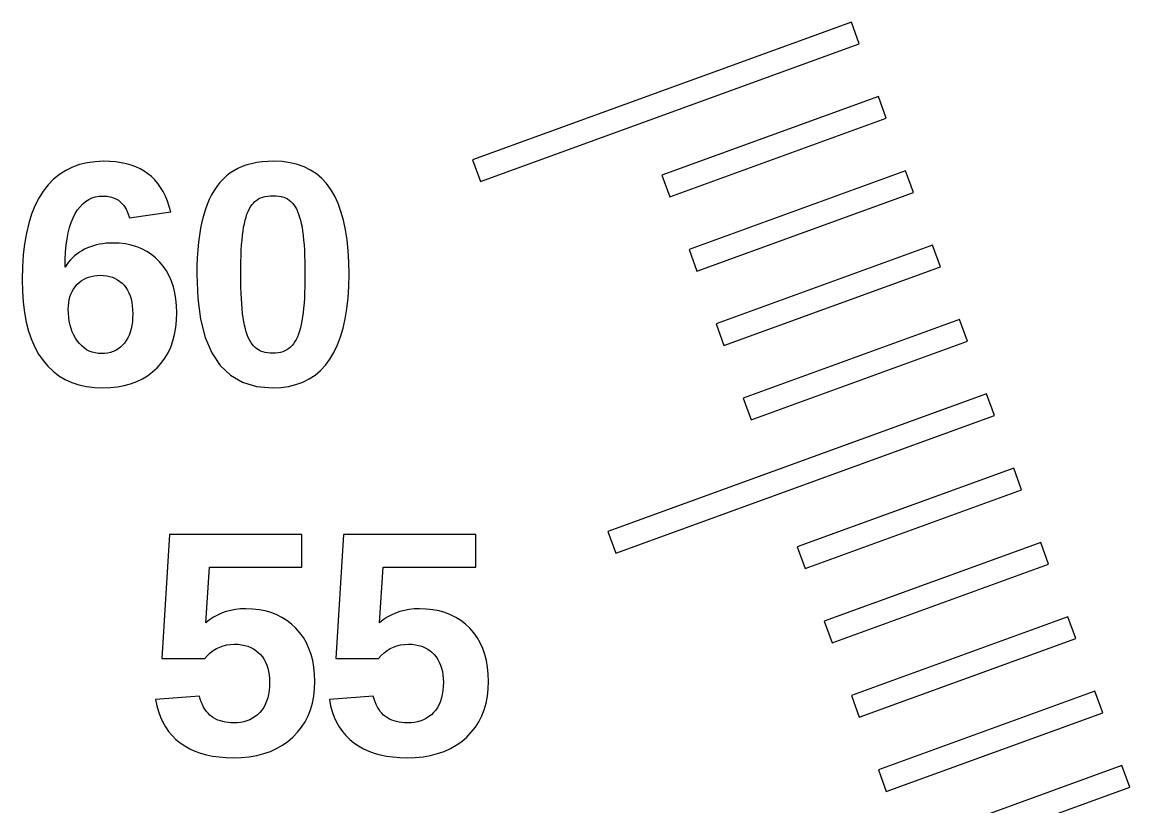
# Model space of a CAD drawing. Header units: metres. Extents: x 13 to 117, y 10 to 117.
# Drawn here: x 21.78 to 41.01, y 103.81 to 117.44 of the extents above; entities that cross this region are included whole.
import ezdxf

# ---------------------------------------------------------------- set-up
doc = ezdxf.new("R2010")
doc.units = ezdxf.units.M

msp = doc.modelspace()

# ---------------------------------------------------------------- linework, layer by layer
for p, q in [((36.177, 117.436), (29.5992, 115.042)), ((36.3138, 117.06), (36.177, 117.436)), ((29.736, 114.666), (36.3138, 117.06)), ((36.6468, 116.145), (32.8881, 114.777)), ((36.7836, 115.769), (36.6468, 116.145)), ((33.0249, 114.401), (36.7836, 115.769)), ((23.198, 115.019), (23.05, 115.012)), ((23.3034, 115.016), (23.198, 115.019)), ((23.4037, 115.008), (23.3034, 115.016)), ((26.0449, 115.016), (25.9468, 115.008)), ((26.1475, 115.019), (26.0449, 115.016)), ((26.2937, 115.013), (26.1475, 115.019)), ((26.4309, 114.994), (26.2937, 115.013)), ((29.5992, 115.042), (29.736, 114.666)), ((22.536, 114.859), (22.427, 114.789)), ((22.6528, 114.917), (22.536, 114.859)), ((22.7774, 114.961), (22.6528, 114.917)), ((22.9098, 114.993), (22.7774, 114.961)), ((23.05, 115.012), (22.9098, 114.993)), ((23.4989, 114.995), (23.4037, 115.008)), ((23.5891, 114.976), (23.4989, 114.995)), ((23.6743, 114.952), (23.5891, 114.976)), ((23.7543, 114.923), (23.6743, 114.952)), ((23.8294, 114.889), (23.7543, 114.923)), ((23.8994, 114.849), (23.8294, 114.889)), ((23.9643, 114.804), (23.8994, 114.849)), ((25.4541, 114.856), (25.388, 114.812)), ((25.5249, 114.894), (25.4541, 114.856)), ((25.6001, 114.927), (25.5249, 114.894)), ((25.68, 114.955), (25.6001, 114.927)), ((25.7644, 114.978), (25.68, 114.955)), ((25.8533, 114.996), (25.7644, 114.978)), ((25.9468, 115.008), (25.8533, 114.996)), ((26.5592, 114.964), (26.4309, 114.994)), ((26.6785, 114.922), (26.5592, 114.964)), ((26.7888, 114.867), (26.6785, 114.922)), ((26.8901, 114.8), (26.7888, 114.867)), ((37.1167, 114.854), (33.3579, 113.486)), ((37.2535, 114.479), (37.1167, 114.854)), ((22.3259, 114.706), (22.2325, 114.61)), ((22.427, 114.789), (22.3259, 114.706)), ((24.0246, 114.754), (23.9643, 114.804)), ((24.0809, 114.697), (24.0246, 114.754)), ((24.1332, 114.635), (24.0809, 114.697)), ((24.1814, 114.567), (24.1332, 114.635)), ((25.2123, 114.65), (25.1608, 114.584)), ((25.2673, 114.71), (25.2123, 114.65)), ((25.3259, 114.764), (25.2673, 114.71)), ((25.388, 114.812), (25.3259, 114.764)), ((26.9825, 114.722), (26.8901, 114.8)), ((27.0658, 114.631), (26.9825, 114.722)), ((27.1402, 114.528), (27.0658, 114.631)), ((32.8881, 114.777), (33.0249, 114.401)), ((22.1469, 114.502), (22.0697, 114.381)), ((22.2325, 114.61), (22.1469, 114.502)), ((24.2256, 114.493), (24.1814, 114.567)), ((24.2657, 114.414), (24.2256, 114.493)), ((25.0685, 114.436), (25.0277, 114.354)), ((25.1129, 114.513), (25.0685, 114.436)), ((25.1608, 114.584), (25.1129, 114.513)), ((27.2063, 114.412), (27.1402, 114.528)), ((33.4947, 113.111), (37.2535, 114.479)), ((22.0017, 114.247), (21.9427, 114.101)), ((22.0697, 114.381), (22.0017, 114.247)), ((22.7845, 114.231), (22.8315, 114.28)), ((22.8315, 114.28), (22.8817, 114.322)), ((22.8817, 114.322), (22.9352, 114.356)), ((22.9352, 114.356), (22.992, 114.382)), ((22.992, 114.382), (23.052, 114.401)), ((23.052, 114.401), (23.1152, 114.413)), ((23.1152, 114.413), (23.1817, 114.416)), ((23.1817, 114.416), (23.2581, 114.412)), ((23.2581, 114.412), (23.3283, 114.398)), ((23.3283, 114.398), (23.3921, 114.375)), ((23.3921, 114.375), (23.4496, 114.342)), ((23.4496, 114.342), (23.5009, 114.3)), ((23.5009, 114.3), (23.5458, 114.249)), ((23.5458, 114.249), (23.5844, 114.188)), ((24.3017, 114.328), (24.2657, 114.414)), ((24.3337, 114.237), (24.3017, 114.328)), ((24.9904, 114.266), (24.9567, 114.172)), ((25.0277, 114.354), (24.9904, 114.266)), ((25.7444, 114.228), (25.7681, 114.262)), ((25.7681, 114.262), (25.7935, 114.293)), ((25.7935, 114.293), (25.8211, 114.32)), ((25.8211, 114.32), (25.8515, 114.344)), ((25.8515, 114.344), (25.8847, 114.365)), ((25.8847, 114.365), (25.9206, 114.382)), ((25.9206, 114.382), (25.9594, 114.396)), ((25.9594, 114.396), (26.0009, 114.408)), ((26.0009, 114.408), (26.0451, 114.415)), ((26.0451, 114.415), (26.0922, 114.42)), ((26.0922, 114.42), (26.142, 114.422)), ((26.142, 114.422), (26.189, 114.42)), ((26.189, 114.42), (26.2334, 114.416)), ((26.2334, 114.416), (26.2753, 114.408)), ((26.2753, 114.408), (26.3146, 114.397)), ((26.3146, 114.397), (26.3514, 114.383)), ((26.3514, 114.383), (26.3856, 114.365)), ((26.3856, 114.365), (26.4173, 114.345)), ((26.4173, 114.345), (26.4464, 114.321)), ((26.4464, 114.321), (26.473, 114.294)), ((26.473, 114.294), (26.4975, 114.264)), ((26.4975, 114.264), (26.5205, 114.23)), ((27.2646, 114.285), (27.2063, 114.412)), ((27.3151, 114.146), (27.2646, 114.285)), ((21.9427, 114.101), (21.8928, 113.943)), ((22.6635, 114.038), (22.7003, 114.11)), ((22.7003, 114.11), (22.7407, 114.174)), ((22.7407, 114.174), (22.7845, 114.231)), ((23.5844, 114.188), (23.6168, 114.119)), ((23.6168, 114.119), (23.6428, 114.039)), ((23.6428, 114.039), (24.3616, 114.14)), ((24.3616, 114.14), (24.3337, 114.237)), ((24.9265, 114.073), (24.8999, 113.967)), ((24.9567, 114.172), (24.9265, 114.073)), ((25.6663, 114.049), (25.6833, 114.1)), ((25.6833, 114.1), (25.702, 114.146)), ((25.702, 114.146), (25.7224, 114.189)), ((25.7224, 114.189), (25.7444, 114.228)), ((26.5205, 114.23), (26.542, 114.191)), ((26.542, 114.191), (26.5619, 114.148)), ((26.5619, 114.148), (26.5803, 114.102)), ((26.5803, 114.102), (26.5971, 114.051)), ((27.3578, 113.994), (27.3151, 114.146)), ((21.8928, 113.943), (21.852, 113.772)), ((22.5793, 113.775), (22.603, 113.87)), ((22.603, 113.87), (22.6311, 113.958)), ((22.6311, 113.958), (22.6635, 114.038)), ((24.8999, 113.967), (24.8768, 113.855)), ((25.6148, 113.805), (25.6253, 113.873)), ((25.6253, 113.873), (25.6373, 113.935)), ((25.6373, 113.935), (25.651, 113.994)), ((25.651, 113.994), (25.6663, 114.049)), ((26.5971, 114.051), (26.6124, 113.996)), ((26.6124, 113.996), (26.6262, 113.937)), ((26.6262, 113.937), (26.6384, 113.874)), ((26.6384, 113.874), (26.6492, 113.806)), ((27.3927, 113.83), (27.3578, 113.994)), ((21.852, 113.772), (21.8202, 113.588)), ((22.5447, 113.56), (22.5598, 113.671)), ((22.5598, 113.671), (22.5793, 113.775)), ((24.8573, 113.737), (24.8413, 113.612)), ((24.8768, 113.855), (24.8573, 113.737)), ((25.5974, 113.652), (25.6055, 113.731)), ((25.6055, 113.731), (25.6148, 113.805)), ((26.6492, 113.806), (26.6588, 113.732)), ((26.6588, 113.732), (26.6671, 113.652)), ((27.4199, 113.654), (27.3927, 113.83)), ((21.8202, 113.588), (21.7975, 113.392)), ((22.5339, 113.441), (22.5447, 113.56)), ((22.8644, 113.491), (22.8173, 113.466)), ((22.9133, 113.514), (22.8644, 113.491)), ((22.9636, 113.534), (22.9133, 113.514)), ((23.0154, 113.552), (22.9636, 113.534)), ((23.0685, 113.566), (23.0154, 113.552)), ((23.123, 113.579), (23.0685, 113.566)), ((23.179, 113.588), (23.123, 113.579)), ((23.2364, 113.595), (23.179, 113.588)), ((23.2951, 113.599), (23.2364, 113.595)), ((23.3553, 113.6), (23.2951, 113.599)), ((23.4666, 113.596), (23.3553, 113.6)), ((23.5726, 113.584), (23.4666, 113.596)), ((23.6733, 113.564), (23.5726, 113.584)), ((23.7687, 113.536), (23.6733, 113.564)), ((23.8588, 113.5), (23.7687, 113.536)), ((23.9436, 113.455), (23.8588, 113.5)), ((24.8289, 113.482), (24.82, 113.345)), ((24.8413, 113.612), (24.8289, 113.482)), ((25.5807, 113.378), (25.585, 113.475)), ((25.585, 113.475), (25.5906, 113.566)), ((25.5906, 113.566), (25.5974, 113.652)), ((26.6671, 113.652), (26.6741, 113.567)), ((26.6741, 113.567), (26.6798, 113.476)), ((26.6798, 113.476), (26.6842, 113.378)), ((27.4393, 113.465), (27.4199, 113.654)), ((33.3579, 113.486), (33.4947, 113.111)), ((37.5865, 113.564), (33.8278, 112.195)), ((37.7233, 113.188), (37.5865, 113.564)), ((21.7975, 113.392), (21.7839, 113.184)), ((22.5253, 113.18), (22.5275, 113.314)), ((22.5275, 113.314), (22.5339, 113.441)), ((22.6172, 113.305), (22.5842, 113.265)), ((22.6525, 113.342), (22.6172, 113.305)), ((22.6902, 113.376), (22.6525, 113.342)), ((22.7302, 113.409), (22.6902, 113.376)), ((22.7726, 113.439), (22.7302, 113.409)), ((22.8173, 113.466), (22.7726, 113.439)), ((24.0232, 113.403), (23.9436, 113.455)), ((24.0974, 113.343), (24.0232, 113.403)), ((24.1664, 113.274), (24.0974, 113.343)), ((24.82, 113.345), (24.8147, 113.201)), ((25.5776, 113.275), (25.5807, 113.378)), ((26.6842, 113.378), (26.6874, 113.275)), ((27.451, 113.265), (27.4393, 113.465)), ((21.7839, 113.184), (21.7794, 112.963)), ((22.5536, 113.224), (22.5253, 113.18)), ((22.5842, 113.265), (22.5536, 113.224)), ((24.229, 113.199), (24.1664, 113.274)), ((24.2842, 113.118), (24.229, 113.199)), ((24.3321, 113.032), (24.2842, 113.118)), ((24.8147, 113.201), (24.8129, 113.052)), ((25.5751, 113.052), (25.5757, 113.167)), ((25.5757, 113.167), (25.5776, 113.275)), ((26.6874, 113.275), (26.6893, 113.167)), ((26.6893, 113.167), (26.69, 113.052)), ((27.4549, 113.052), (27.451, 113.265)), ((33.9646, 111.82), (37.7233, 113.188)), ((21.7794, 112.963), (21.7838, 112.761)), ((22.7314, 112.877), (22.7664, 112.911)), ((22.7664, 112.911), (22.8039, 112.941)), ((22.8039, 112.941), (22.8439, 112.967)), ((22.8439, 112.967), (22.8863, 112.989)), ((22.8863, 112.989), (22.9312, 113.007)), ((22.9312, 113.007), (22.9786, 113.021)), ((22.9786, 113.021), (23.0284, 113.031)), ((23.0284, 113.031), (23.0808, 113.037)), ((23.0808, 113.037), (23.1356, 113.039)), ((23.1356, 113.039), (23.1927, 113.036)), ((23.1927, 113.036), (23.247, 113.03)), ((23.247, 113.03), (23.2985, 113.019)), ((23.2985, 113.019), (23.3472, 113.004)), ((23.3472, 113.004), (23.3932, 112.985)), ((23.3932, 112.985), (23.4364, 112.962)), ((23.4364, 112.962), (23.4768, 112.934)), ((23.4768, 112.934), (23.5144, 112.902)), ((23.5144, 112.902), (23.5493, 112.866)), ((24.3726, 112.939), (24.3321, 113.032)), ((24.4058, 112.841), (24.3726, 112.939)), ((24.8129, 113.052), (24.8291, 112.639)), ((25.5758, 112.939), (25.5751, 113.052)), ((25.5777, 112.831), (25.5758, 112.939)), ((26.6893, 112.942), (26.6873, 112.837)), ((26.69, 113.052), (26.6893, 112.942)), ((27.4508, 112.843), (27.4549, 113.052)), ((21.7838, 112.761), (21.7972, 112.572)), ((22.6096, 112.666), (22.6264, 112.713)), ((22.6264, 112.713), (22.6471, 112.758)), ((22.6471, 112.758), (22.6714, 112.8)), ((22.6714, 112.8), (22.6996, 112.84)), ((22.6996, 112.84), (22.7314, 112.877)), ((23.5493, 112.866), (23.5809, 112.826)), ((23.5809, 112.826), (23.6087, 112.782)), ((23.6087, 112.782), (23.6329, 112.734)), ((23.6329, 112.734), (23.6533, 112.683)), ((24.4316, 112.737), (24.4058, 112.841)), ((24.45, 112.627), (24.4316, 112.737)), ((25.581, 112.729), (25.5777, 112.831)), ((25.5856, 112.632), (25.581, 112.729)), ((26.6841, 112.737), (26.6795, 112.643)), ((26.6873, 112.837), (26.6841, 112.737)), ((27.4385, 112.645), (27.4508, 112.843)), ((21.7972, 112.572), (21.8196, 112.393)), ((22.5815, 112.508), (22.5871, 112.563)), ((22.5871, 112.563), (22.5964, 112.615)), ((22.5964, 112.615), (22.6096, 112.666)), ((23.6533, 112.683), (23.6701, 112.628)), ((23.6701, 112.628), (23.6831, 112.569)), ((23.6831, 112.569), (23.6924, 112.506)), ((24.461, 112.512), (24.45, 112.627)), ((24.8291, 112.639), (24.8777, 112.275)), ((25.5914, 112.541), (25.5856, 112.632)), ((25.5986, 112.456), (25.5914, 112.541)), ((26.6736, 112.554), (26.6664, 112.47)), ((26.6795, 112.643), (26.6736, 112.554)), ((27.418, 112.459), (27.4385, 112.645)), ((21.8196, 112.393), (21.8509, 112.226)), ((22.5796, 112.45), (22.5815, 112.508)), ((22.5815, 112.377), (22.5796, 112.45)), ((22.5874, 112.307), (22.5815, 112.377)), ((23.6924, 112.506), (23.6979, 112.439)), ((23.6979, 112.439), (23.6998, 112.369)), ((23.6998, 112.369), (23.698, 112.299)), ((24.4605, 112.258), (24.4647, 112.39)), ((24.4647, 112.39), (24.461, 112.512)), ((25.6071, 112.376), (25.5986, 112.456)), ((25.6169, 112.302), (25.6071, 112.376)), ((26.658, 112.391), (26.6481, 112.317)), ((26.6664, 112.47), (26.658, 112.391)), ((27.3893, 112.284), (27.418, 112.459)), ((21.8509, 112.226), (21.8911, 112.07)), ((22.5972, 112.24), (22.5874, 112.307)), ((22.6109, 112.176), (22.5972, 112.24)), ((22.6285, 112.115), (22.6109, 112.176)), ((23.6838, 112.169), (23.6714, 112.109)), ((23.6927, 112.232), (23.6838, 112.169)), ((23.698, 112.299), (23.6927, 112.232)), ((24.4267, 112.013), (24.4478, 112.132)), ((24.4478, 112.132), (24.4605, 112.258)), ((24.8777, 112.275), (24.9588, 111.96)), ((25.628, 112.234), (25.6169, 112.302)), ((25.6405, 112.171), (25.628, 112.234)), ((25.6546, 112.112), (25.6405, 112.171)), ((26.6245, 112.185), (26.6103, 112.126)), ((26.637, 112.249), (26.6245, 112.185)), ((26.6481, 112.317), (26.637, 112.249)), ((27.3523, 112.121), (27.3893, 112.284)), ((33.8278, 112.195), (33.9646, 111.82)), ((38.0564, 112.273), (34.2976, 110.905)), ((38.1932, 111.897), (38.0564, 112.273)), ((21.8911, 112.07), (21.9403, 111.925)), ((22.6501, 112.056), (22.6285, 112.115)), ((22.6755, 112.001), (22.6501, 112.056)), ((22.7049, 111.948), (22.6755, 112.001)), ((22.7382, 111.898), (22.7049, 111.948)), ((23.6128, 111.951), (23.5862, 111.905)), ((23.6359, 112), (23.6128, 111.951)), ((23.6554, 112.053), (23.6359, 112)), ((23.6714, 112.109), (23.6554, 112.053)), ((24.3972, 111.9), (24.4267, 112.013)), ((24.9588, 111.96), (25.0723, 111.693)), ((25.6702, 112.057), (25.6546, 112.112)), ((25.6874, 112.006), (25.6702, 112.057)), ((25.7061, 111.959), (25.6874, 112.006)), ((25.7263, 111.916), (25.7061, 111.959)), ((26.5582, 111.97), (26.5376, 111.927)), ((26.5772, 112.018), (26.5582, 111.97)), ((26.5946, 112.07), (26.5772, 112.018)), ((26.6103, 112.126), (26.5946, 112.07)), ((27.2539, 111.83), (27.3072, 111.969)), ((27.3072, 111.969), (27.3523, 112.121)), ((21.9403, 111.925), (21.9984, 111.792)), ((21.9984, 111.792), (22.0655, 111.67)), ((22.7747, 111.852), (22.7382, 111.898)), ((22.8137, 111.812), (22.7747, 111.852)), ((22.855, 111.777), (22.8137, 111.812)), ((22.8988, 111.747), (22.855, 111.777)), ((22.9451, 111.723), (22.8988, 111.747)), ((23.4475, 111.761), (23.4057, 111.736)), ((23.4865, 111.79), (23.4475, 111.761)), ((23.5227, 111.824), (23.4865, 111.79)), ((23.556, 111.863), (23.5227, 111.824)), ((23.5862, 111.905), (23.556, 111.863)), ((24.3128, 111.693), (24.3592, 111.793)), ((24.3592, 111.793), (24.3972, 111.9)), ((25.748, 111.877), (25.7263, 111.916)), ((25.7714, 111.843), (25.748, 111.877)), ((25.7962, 111.812), (25.7714, 111.843)), ((25.8231, 111.786), (25.7962, 111.812)), ((25.8526, 111.762), (25.8231, 111.786)), ((25.8847, 111.742), (25.8526, 111.762)), ((26.3765, 111.745), (26.3418, 111.726)), ((26.4088, 111.766), (26.3765, 111.745)), ((26.4387, 111.791), (26.4088, 111.766)), ((26.4662, 111.819), (26.4387, 111.791)), ((26.4916, 111.851), (26.4662, 111.819)), ((26.5154, 111.887), (26.4916, 111.851)), ((26.5376, 111.927), (26.5154, 111.887)), ((27.1924, 111.701), (27.2539, 111.83)), ((34.4344, 110.529), (38.1932, 111.897)), ((22.0655, 111.67), (22.1415, 111.559)), ((22.1415, 111.559), (22.2258, 111.46)), ((22.9938, 111.704), (22.9451, 111.723)), ((23.045, 111.69), (22.9938, 111.704)), ((23.0986, 111.682), (23.045, 111.69)), ((23.1546, 111.68), (23.0986, 111.682)), ((23.2104, 111.682), (23.1546, 111.68)), ((23.2635, 111.689), (23.2104, 111.682)), ((23.3137, 111.7), (23.2635, 111.689)), ((23.3611, 111.716), (23.3137, 111.7)), ((23.4057, 111.736), (23.3611, 111.716)), ((24.1947, 111.513), (24.258, 111.6)), ((24.258, 111.6), (24.3128, 111.693)), ((25.0723, 111.693), (25.2181, 111.474)), ((25.9193, 111.724), (25.8847, 111.742)), ((25.9565, 111.71), (25.9193, 111.724)), ((25.9963, 111.699), (25.9565, 111.71)), ((26.0387, 111.691), (25.9963, 111.699)), ((26.0837, 111.687), (26.0387, 111.691)), ((26.1312, 111.685), (26.0837, 111.687)), ((26.1782, 111.687), (26.1312, 111.685)), ((26.2228, 111.692), (26.1782, 111.687)), ((26.2649, 111.7), (26.2228, 111.692)), ((26.3045, 111.712), (26.2649, 111.7)), ((26.3418, 111.726), (26.3045, 111.712)), ((27.0446, 111.48), (27.1226, 111.585)), ((27.1226, 111.585), (27.1924, 111.701)), ((22.2258, 111.46), (22.3179, 111.372)), ((22.3179, 111.372), (22.4177, 111.296)), ((23.9582, 111.296), (24.0438, 111.36)), ((24.0438, 111.36), (24.123, 111.433)), ((24.123, 111.433), (24.1947, 111.513)), ((25.2181, 111.474), (25.3964, 111.304)), ((26.8642, 111.307), (26.9585, 111.387)), ((26.9585, 111.387), (27.0446, 111.48)), ((22.4177, 111.296), (22.5253, 111.232)), ((22.5253, 111.232), (22.6405, 111.179)), ((22.6405, 111.179), (22.7635, 111.138)), ((23.6628, 111.154), (23.7677, 111.193)), ((23.7677, 111.193), (23.8662, 111.24)), ((23.8662, 111.24), (23.9582, 111.296)), ((25.3964, 111.304), (25.6071, 111.183)), ((25.6071, 111.183), (25.8502, 111.11)), ((26.5319, 111.141), (26.6508, 111.184)), ((26.6508, 111.184), (26.7616, 111.24)), ((26.7616, 111.24), (26.8642, 111.307)), ((22.7635, 111.138), (22.8943, 111.109)), ((22.8943, 111.109), (23.0328, 111.091)), ((23.0328, 111.091), (23.179, 111.086)), ((23.179, 111.086), (23.3096, 111.09)), ((23.3096, 111.09), (23.4338, 111.103)), ((23.4338, 111.103), (23.5515, 111.124)), ((23.5515, 111.124), (23.6628, 111.154)), ((25.8502, 111.11), (26.1258, 111.086)), ((26.1258, 111.086), (26.2693, 111.092)), ((26.2693, 111.092), (26.4047, 111.11)), ((26.4047, 111.11), (26.5319, 111.141)), ((38.5262, 110.982), (31.9484, 108.588)), ((38.663, 110.606), (38.5262, 110.982)), ((34.2976, 110.905), (34.4344, 110.529)), ((32.0852, 108.212), (38.663, 110.606)), ((38.9961, 109.691), (35.2373, 108.323)), ((39.1329, 109.315), (38.9961, 109.691)), ((35.3741, 107.947), (39.1329, 109.315)), ((24.3402, 108.536), (24.2073, 106.385)), ((26.6377, 108.536), (24.3402, 108.536)), ((26.6377, 107.969), (26.6377, 108.536)), ((27.3574, 108.536), (27.2246, 106.385)), ((29.655, 108.536), (27.3574, 108.536)), ((29.655, 107.969), (29.655, 108.536)), ((31.9484, 108.588), (32.0852, 108.212)), ((35.2373, 108.323), (35.3741, 107.947)), ((39.4659, 108.4), (35.7072, 107.032)), ((39.6027, 108.024), (39.4659, 108.4)), ((24.9695, 107.003), (25.0319, 107.969)), ((25.0319, 107.969), (26.6377, 107.969)), ((27.9868, 107.003), (28.0492, 107.969)), ((28.0492, 107.969), (29.655, 107.969)), ((35.8439, 106.656), (39.6027, 108.024)), ((25.1693, 107.139), (25.0993, 107.1)), ((25.2427, 107.172), (25.1693, 107.139)), ((25.3196, 107.199), (25.2427, 107.172)), ((25.3999, 107.22), (25.3196, 107.199)), ((25.4835, 107.235), (25.3999, 107.22)), ((25.5706, 107.245), (25.4835, 107.235)), ((25.6611, 107.248), (25.5706, 107.245)), ((25.7796, 107.243), (25.6611, 107.248)), ((25.8927, 107.231), (25.7796, 107.243)), ((26.0004, 107.21), (25.8927, 107.231)), ((26.1026, 107.181), (26.0004, 107.21)), ((26.1995, 107.143), (26.1026, 107.181)), ((26.291, 107.097), (26.1995, 107.143)), ((28.1866, 107.139), (28.1166, 107.1)), ((28.26, 107.172), (28.1866, 107.139)), ((28.3369, 107.199), (28.26, 107.172)), ((28.4171, 107.22), (28.3369, 107.199)), ((28.5008, 107.235), (28.4171, 107.22)), ((28.5879, 107.245), (28.5008, 107.235)), ((28.6784, 107.248), (28.5879, 107.245)), ((28.7969, 107.243), (28.6784, 107.248)), ((28.91, 107.231), (28.7969, 107.243)), ((29.0176, 107.21), (28.91, 107.231)), ((29.1199, 107.181), (29.0176, 107.21)), ((29.2168, 107.143), (29.1199, 107.181)), ((29.3083, 107.097), (29.2168, 107.143)), ((25.0327, 107.055), (24.9695, 107.003)), ((25.0993, 107.1), (25.0327, 107.055)), ((26.3772, 107.042), (26.291, 107.097)), ((26.4579, 106.98), (26.3772, 107.042)), ((26.5332, 106.908), (26.4579, 106.98)), ((28.05, 107.055), (27.9868, 107.003)), ((28.1166, 107.1), (28.05, 107.055)), ((29.3944, 107.042), (29.3083, 107.097)), ((29.4751, 106.98), (29.3944, 107.042)), ((29.5505, 106.908), (29.4751, 106.98)), ((35.7072, 107.032), (35.8439, 106.656)), ((39.9358, 107.109), (36.177, 105.741)), ((40.0726, 106.733), (39.9358, 107.109)), ((26.6018, 106.83), (26.5332, 106.908)), ((26.6623, 106.746), (26.6018, 106.83)), ((26.7148, 106.655), (26.6623, 106.746)), ((29.6191, 106.83), (29.5505, 106.908)), ((29.6796, 106.746), (29.6191, 106.83)), ((29.7321, 106.655), (29.6796, 106.746)), ((25.0973, 106.522), (25.1519, 106.556)), ((25.1519, 106.556), (25.2095, 106.583)), ((25.2095, 106.583), (25.2699, 106.604)), ((25.2699, 106.604), (25.3333, 106.62)), ((25.3333, 106.62), (25.3995, 106.629)), ((25.3995, 106.629), (25.4686, 106.632)), ((25.4686, 106.632), (25.5309, 106.63)), ((25.5309, 106.63), (25.5901, 106.623)), ((25.5901, 106.623), (25.6461, 106.612)), ((25.6461, 106.612), (25.699, 106.596)), ((25.699, 106.596), (25.7487, 106.576)), ((25.7487, 106.576), (25.7953, 106.552)), ((25.7953, 106.552), (25.8387, 106.523)), ((26.7592, 106.559), (26.7148, 106.655)), ((26.7955, 106.456), (26.7592, 106.559)), ((28.1145, 106.522), (28.1692, 106.556)), ((28.1692, 106.556), (28.2268, 106.583)), ((28.2268, 106.583), (28.2872, 106.604)), ((28.2872, 106.604), (28.3505, 106.62)), ((28.3505, 106.62), (28.4167, 106.629)), ((28.4167, 106.629), (28.4858, 106.632)), ((28.4858, 106.632), (28.5482, 106.63)), ((28.5482, 106.63), (28.6073, 106.623)), ((28.6073, 106.623), (28.6634, 106.612)), ((28.6634, 106.612), (28.7162, 106.596)), ((28.7162, 106.596), (28.766, 106.576)), ((28.766, 106.576), (28.8125, 106.552)), ((28.8125, 106.552), (28.856, 106.523)), ((29.7765, 106.559), (29.7321, 106.655)), ((29.8128, 106.456), (29.7765, 106.559)), ((36.3138, 105.365), (40.0726, 106.733)), ((24.2073, 106.385), (24.9505, 106.385)), ((24.9505, 106.385), (24.9965, 106.437)), ((24.9965, 106.437), (25.0455, 106.482)), ((25.0455, 106.482), (25.0973, 106.522)), ((25.8387, 106.523), (25.879, 106.489)), ((25.879, 106.489), (25.9161, 106.451)), ((25.9161, 106.451), (25.9497, 106.41)), ((25.9497, 106.41), (25.9793, 106.365)), ((25.9793, 106.365), (26.005, 106.318)), ((26.8237, 106.348), (26.7955, 106.456)), ((27.2246, 106.385), (27.9678, 106.385)), ((27.9678, 106.385), (28.0138, 106.437)), ((28.0138, 106.437), (28.0627, 106.482)), ((28.0627, 106.482), (28.1145, 106.522)), ((28.856, 106.523), (28.8963, 106.489)), ((28.8963, 106.489), (28.9334, 106.451)), ((28.9334, 106.451), (28.967, 106.41)), ((28.967, 106.41), (28.9966, 106.365)), ((28.9966, 106.365), (29.0223, 106.318)), ((29.841, 106.348), (29.8128, 106.456)), ((26.005, 106.318), (26.0267, 106.267)), ((26.0267, 106.267), (26.0445, 106.214)), ((26.0445, 106.214), (26.0584, 106.157)), ((26.8439, 106.233), (26.8237, 106.348)), ((26.856, 106.113), (26.8439, 106.233)), ((29.0223, 106.318), (29.044, 106.267)), ((29.044, 106.267), (29.0618, 106.214)), ((29.0618, 106.214), (29.0757, 106.157)), ((29.8612, 106.233), (29.841, 106.348)), ((29.8733, 106.113), (29.8612, 106.233)), ((26.0584, 106.157), (26.0682, 106.098)), ((26.0682, 106.098), (26.0742, 106.035)), ((26.0742, 106.035), (26.0761, 105.97)), ((26.8554, 105.854), (26.8601, 105.986)), ((26.8601, 105.986), (26.856, 106.113)), ((29.0757, 106.157), (29.0855, 106.098)), ((29.0855, 106.098), (29.0915, 106.035)), ((29.0915, 106.035), (29.0934, 105.97)), ((29.8727, 105.854), (29.8773, 105.986)), ((29.8773, 105.986), (29.8733, 106.113)), ((26.0678, 105.826), (26.0573, 105.76)), ((26.0741, 105.896), (26.0678, 105.826)), ((26.0761, 105.97), (26.0741, 105.896)), ((26.8414, 105.728), (26.8554, 105.854)), ((29.0851, 105.826), (29.0746, 105.76)), ((29.0913, 105.896), (29.0851, 105.826)), ((29.0934, 105.97), (29.0913, 105.896)), ((29.8587, 105.728), (29.8727, 105.854)), ((40.4056, 105.818), (36.6468, 104.45)), ((40.5424, 105.442), (40.4056, 105.818)), ((24.8583, 105.731), (24.096, 105.669)), ((24.096, 105.669), (24.1174, 105.563)), ((24.8727, 105.679), (24.8583, 105.731)), ((24.8893, 105.629), (24.8727, 105.679)), ((24.9083, 105.583), (24.8893, 105.629)), ((26.0238, 105.64), (26.0008, 105.585)), ((26.0427, 105.698), (26.0238, 105.64)), ((26.0573, 105.76), (26.0427, 105.698)), ((26.7853, 105.495), (26.818, 105.609)), ((26.818, 105.609), (26.8414, 105.728)), ((27.8755, 105.731), (27.1133, 105.669)), ((27.1133, 105.669), (27.1347, 105.563)), ((27.89, 105.679), (27.8755, 105.731)), ((27.9066, 105.629), (27.89, 105.679)), ((27.9256, 105.583), (27.9066, 105.629)), ((29.0411, 105.64), (29.0181, 105.585)), ((29.06, 105.698), (29.0411, 105.64)), ((29.0746, 105.76), (29.06, 105.698)), ((29.8026, 105.495), (29.8353, 105.609)), ((29.8353, 105.609), (29.8587, 105.728)), ((36.177, 105.741), (36.3138, 105.365)), ((24.1174, 105.563), (24.1453, 105.462)), ((24.1453, 105.462), (24.1797, 105.367)), ((24.9295, 105.541), (24.9083, 105.583)), ((24.953, 105.501), (24.9295, 105.541)), ((24.9788, 105.465), (24.953, 105.501)), ((25.0068, 105.432), (24.9788, 105.465)), ((25.0372, 105.402), (25.0068, 105.432)), ((25.0698, 105.376), (25.0372, 105.402)), ((25.8675, 105.408), (25.8256, 105.375)), ((25.9066, 105.446), (25.8675, 105.408)), ((25.9422, 105.489), (25.9066, 105.446)), ((25.9736, 105.535), (25.9422, 105.489)), ((26.0008, 105.585), (25.9736, 105.535)), ((26.7433, 105.388), (26.7853, 105.495)), ((27.1347, 105.563), (27.1626, 105.462)), ((27.1626, 105.462), (27.197, 105.367)), ((27.9468, 105.541), (27.9256, 105.583)), ((27.9703, 105.501), (27.9468, 105.541)), ((27.9961, 105.465), (27.9703, 105.501)), ((28.0241, 105.432), (27.9961, 105.465)), ((28.0545, 105.402), (28.0241, 105.432)), ((28.0871, 105.376), (28.0545, 105.402)), ((28.8848, 105.408), (28.8429, 105.375)), ((28.9239, 105.446), (28.8848, 105.408)), ((28.9595, 105.489), (28.9239, 105.446)), ((28.9909, 105.535), (28.9595, 105.489)), ((29.0181, 105.585), (28.9909, 105.535)), ((29.7606, 105.388), (29.8026, 105.495)), ((36.7836, 104.074), (40.5424, 105.442)), ((24.1797, 105.367), (24.2206, 105.278)), ((24.2206, 105.278), (24.2681, 105.195)), ((25.1045, 105.353), (25.0698, 105.376)), ((25.1412, 105.332), (25.1045, 105.353)), ((25.1798, 105.314), (25.1412, 105.332)), ((25.2204, 105.299), (25.1798, 105.314)), ((25.2629, 105.287), (25.2204, 105.299)), ((25.3073, 105.277), (25.2629, 105.287)), ((25.3537, 105.27), (25.3073, 105.277)), ((25.402, 105.266), (25.3537, 105.27)), ((25.4523, 105.265), (25.402, 105.266)), ((25.5142, 105.267), (25.4523, 105.265)), ((25.5732, 105.274), (25.5142, 105.267)), ((25.6293, 105.285), (25.5732, 105.274)), ((25.6827, 105.301), (25.6293, 105.285)), ((25.7332, 105.321), (25.6827, 105.301)), ((25.7808, 105.345), (25.7332, 105.321)), ((25.8256, 105.375), (25.7808, 105.345)), ((26.6312, 105.191), (26.6919, 105.286)), ((26.6919, 105.286), (26.7433, 105.388)), ((27.197, 105.367), (27.2379, 105.278)), ((27.2379, 105.278), (27.2854, 105.195)), ((28.1218, 105.353), (28.0871, 105.376)), ((28.1585, 105.332), (28.1218, 105.353)), ((28.1971, 105.314), (28.1585, 105.332)), ((28.2377, 105.299), (28.1971, 105.314)), ((28.2802, 105.287), (28.2377, 105.299)), ((28.3246, 105.277), (28.2802, 105.287)), ((28.371, 105.27), (28.3246, 105.277)), ((28.4193, 105.266), (28.371, 105.27)), ((28.4696, 105.265), (28.4193, 105.266)), ((28.5314, 105.267), (28.4696, 105.265)), ((28.5905, 105.274), (28.5314, 105.267)), ((28.6466, 105.285), (28.5905, 105.274)), ((28.7, 105.301), (28.6466, 105.285)), ((28.7505, 105.321), (28.7, 105.301)), ((28.7981, 105.345), (28.7505, 105.321)), ((28.8429, 105.375), (28.7981, 105.345)), ((29.6485, 105.191), (29.7092, 105.286)), ((29.7092, 105.286), (29.7606, 105.388)), ((24.2681, 105.195), (24.3221, 105.117)), ((24.3221, 105.117), (24.3826, 105.045)), ((24.3826, 105.045), (24.4497, 104.979)), ((26.3941, 104.944), (26.4817, 105.019)), ((26.4817, 105.019), (26.5611, 105.102)), ((26.5611, 105.102), (26.6312, 105.191)), ((27.2854, 105.195), (27.3394, 105.117)), ((27.3394, 105.117), (27.3999, 105.045)), ((27.3999, 105.045), (27.467, 104.979)), ((29.4114, 104.944), (29.499, 105.019)), ((29.499, 105.019), (29.5784, 105.102)), ((29.5784, 105.102), (29.6485, 105.191)), ((24.4497, 104.979), (24.5233, 104.919)), ((24.5233, 104.919), (24.603, 104.865)), ((24.603, 104.865), (24.6883, 104.817)), ((26.0899, 104.771), (26.1982, 104.82)), ((26.1982, 104.82), (26.2996, 104.877)), ((26.2996, 104.877), (26.3941, 104.944)), ((27.467, 104.979), (27.5406, 104.919)), ((27.5406, 104.919), (27.6202, 104.865)), ((27.6202, 104.865), (27.7056, 104.817)), ((29.1071, 104.771), (29.2155, 104.82)), ((29.2155, 104.82), (29.3169, 104.877)), ((29.3169, 104.877), (29.4114, 104.944)), ((24.6883, 104.817), (24.7793, 104.775)), ((24.7793, 104.775), (24.876, 104.74)), ((24.876, 104.74), (24.9783, 104.711)), ((24.9783, 104.711), (25.0863, 104.689)), ((25.0863, 104.689), (25.1999, 104.673)), ((25.1999, 104.673), (25.3192, 104.663)), ((25.3192, 104.663), (25.4442, 104.66)), ((25.4442, 104.66), (25.5872, 104.664)), ((25.5872, 104.664), (25.7232, 104.678)), ((25.7232, 104.678), (25.8524, 104.7)), ((25.8524, 104.7), (25.9746, 104.731)), ((25.9746, 104.731), (26.0899, 104.771)), ((27.7056, 104.817), (27.7966, 104.775)), ((27.7966, 104.775), (27.8932, 104.74)), ((27.8932, 104.74), (27.9956, 104.711)), ((27.9956, 104.711), (28.1035, 104.689)), ((28.1035, 104.689), (28.2172, 104.673)), ((28.2172, 104.673), (28.3365, 104.663)), ((28.3365, 104.663), (28.4615, 104.66)), ((28.4615, 104.66), (28.6045, 104.664)), ((28.6045, 104.664), (28.7405, 104.678)), ((28.7405, 104.678), (28.8697, 104.7)), ((28.8697, 104.7), (28.9919, 104.731)), ((28.9919, 104.731), (29.1071, 104.771)), ((40.8755, 104.527), (34.2976, 102.133)), ((36.6468, 104.45), (36.7836, 104.074)), ((41.0123, 104.151), (40.8755, 104.527)), ((34.4344, 101.757), (41.0123, 104.151))]:
    msp.add_line(p, q)

doc.saveas('drawing.dxf')
